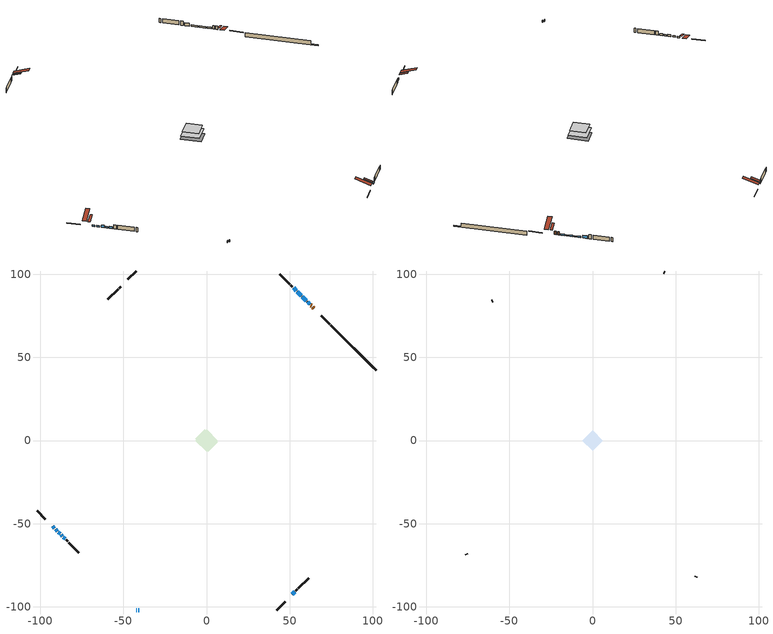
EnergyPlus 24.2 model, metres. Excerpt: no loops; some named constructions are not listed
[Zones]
conditioned space
 floor adiabatic (AdiabaticFloorConstruction): -6.9,0 0,6.9 6.9,0 0,-6.9 z0.92
 floor foundation (Slab1 construction): -6.79,1.01 -1.01,6.79 6.79,-1.01 1.01,-6.79 z-1.52
 wall outside (RimJoist1 construction): 42.2,-101.88 47.29,-96.79 / -101.88,-42.2 -96.79,-47.29 / -42.2,101.88 -47.29,96.79 / 74.07,70.01 68.98,75.1 z0.92:1.22
 wall outside (AdiabaticWallConstruction 1): 64.61,79.47 63.85,80.23 / 63.2,80.88 62.77,81.31 z0.92:2.95
 wall outside (AdiabaticWallConstruction): -42.2,-101.88 -41.86,-101.88 / -40.93,-101.88 -40.51,-101.88 / 51.66,-92.42 53.03,-91.06 z0.92:2.14; 62.11,81.97 60.71,83.37 / 60.05,84.03 57.68,86.4 / -90.72,-53.36 -89.64,-54.44 / 57.02,87.06 54.65,89.43 z0.92:1.78; -92.42,-51.66 -91.38,-52.7 z0.92:1.73; 54,90.09 52.31,91.78 z0.92:2.6; -88.99,-55.09 -87.95,-56.14 z0.92:2.24; -87.29,-56.79 -86.64,-57.44 z0.92:1.84; -85.99,-58.1 -84.94,-59.14 z0.92:1.99
 wall outside (Wall1 construction): 53.68,-90.4 54.55,-89.53 / -84.29,-59.79 -83.42,-60.66 / -51.66,92.42 -52.53,91.56 / 51.65,92.43 50.79,93.3 z0.92:3.36
 wall outside (Wall2 construction): 55.21,-88.88 61.31,-82.77 / -82.77,-61.32 -76.66,-67.42 / -53.18,90.9 -59.29,84.79 / 50.13,93.95 44.02,100.06 z0.92:3.36
 wall foundation (FoundationWall1 construction): 74.73,69.36,-1.52 74.73,69.36,0.92 99.17,44.92,0.92 99.17,44.92,-0.93 101.88,42.2,-0.93 101.88,42.2,-1.52
 window (WindowConstruction 6): -42.2,-101.88 -41.86,-101.88 z0.92:2.14
 window (WindowConstruction 8): 62.11,81.97 60.71,83.37 z0.92:1.78
 window (WindowConstruction 9): 60.05,84.03 57.68,86.4 z0.92:1.78
 window (WindowConstruction 10): -92.42,-51.66 -91.38,-52.7 z0.92:1.73
 window (WindowConstruction 11): -90.72,-53.36 -89.64,-54.44 z0.92:1.78
 window (WindowConstruction 7): -40.93,-101.88 -40.51,-101.88 z0.92:2.14
 window (WindowConstruction): 57.02,87.06 54.65,89.43 z0.92:1.78
 window (WindowConstruction 1): 53.99,90.09 52.31,91.78 z0.92:2.6
 window (WindowConstruction 2): 51.66,-92.42 53.03,-91.06 z0.92:2.14
 window (WindowConstruction 3): -88.99,-55.09 -87.95,-56.14 z0.92:2.24
 window (WindowConstruction 4): -87.29,-56.79 -86.64,-57.44 z0.92:1.83
 window (WindowConstruction 5): -85.99,-58.1 -84.95,-59.14 z0.92:1.99
 door (Door): 64.61,79.47 63.85,80.23 z0.92:2.95
 door (Door 1): 63.2,80.88 62.77,81.31 z0.92:2.95
 ceiling adiabatic (AdiabaticFloorConstruction): 0,-6.9 6.9,0 0,6.9 -6.9,0 z0.92
 roof outside (Roof2 construction): 51.01,-93.08,3.36 47.79,-89.86,4.87 46.94,-90.71,4.87 50.16,-93.92,3.36; -93.08,-51.01,3.36 -89.86,-47.79,4.87 -90.71,-46.94,4.87 -93.92,-50.16,3.36; -51.01,93.08,3.36 -47.79,89.86,4.87 -46.94,90.71,4.87 -50.16,93.92,3.36; 65.26,78.82,3.36 62.05,75.6,4.87 62.9,74.76,4.87 66.11,77.97,3.36
attic - vented
 floor to conditioned space (Floor1 construction Reversed): -6.05,0 0,6.05 6.05,0 0,-6.05 z3.36
 wall outside (Wall3 construction): 61.97,-82.12 62.48,-81.61 / -76,-68.08 -75.5,-68.59 / -59.95,84.14 -60.46,83.63 / 43.37,100.72 42.86,101.22 z0.92:3.36
 roof outside (Roof1 construction): 49.5,-94.58,3.36 43.61,-88.69,6.14 42.06,-90.24,6.14 47.95,-96.13,3.36; -94.58,-49.5,3.36 -88.69,-43.61,6.14 -90.24,-42.06,6.14 -96.13,-47.95,3.36; -49.5,94.58,3.36 -43.61,88.69,6.14 -42.06,90.24,6.14 -47.95,96.13,3.36; 66.77,77.31,3.36 60.88,71.42,6.14 62.43,69.87,6.14 68.32,75.76,3.36
[Material] Roughness=Rough; Thermal Absorptance=0.9
Name | Thickness {m} | Conductivity {W/m-K} | Density {kg/m3} | Specific Heat {J/kg-K} | Solar Absorptance | Visible Absorptance
ceiling loosefill ins | 0.169333 | 0.0480833 | 16.02 | 1046.75 | 0.7 | 0.7
ceiling stud and cavity | 0.1397 | 0.511843 | 65.682 | 1177.47 | 0.7 | 0.7
gypsum board | 0.0127 | 0.160291 | 801 | 837.4 | 0.6 | 0.6
[Construction]
Floor1 construction: ceiling loosefill ins, ceiling stud and cavity, gypsum board
[EnergyManagementSystem:ProgramCallingManager]
unmet_hours_program_calling_manager: EndOfZoneTimestepBeforeZoneReporting; unmet_hours_program
water_heater_EC_adj_ProgramManager: EndOfSystemTimestepBeforeHVACReporting; water_heater_EC_adj
[EnergyManagementSystem:OutputVariable] Type of Data in Variable=Summed
Name | EMS Variable | Update Frequency | EMS Program or Subroutine | Units
furnace supply fan disaggregate htg primary | furnace_supply_fan_primary_htg | SystemTimestep | furnace_supply_fan_disaggregate_program | J
unit heater supply fan disaggregate htg primary | unit_heater_supply_fan_primary_htg | SystemTimestep | unit_heater_supply_fan_disaggregate_program | J
loads_htg_tot_peakload_outvar; loads_htg_tot_annual_outvar; Energy Management System Output Variable 1; Energy Management System Output Variable 45 | loads_htg_tot | ZoneTimestep | total_loads_program | J
loads_clg_tot_peakload_outvar; loads_clg_tot_annual_outvar; Energy Management System Output Variable 2; Energy Management System Output Variable 46 | loads_clg_tot | ZoneTimestep | total_loads_program | J
htg_unmet_hours_annual_outvar; Energy Management System Output Variable 3 | htg_unmet_hours | ZoneTimestep | unmet_hours_program | hr
clg_unmet_hours_annual_outvar; Energy Management System Output Variable 4 | clg_unmet_hours | ZoneTimestep | unmet_hours_program | hr
loads_htg_roofs_annual_outvar; Energy Management System Output Variable 5 | loads_htg_roofs | ZoneTimestep | component_loads_program | J
loads_htg_ceilings_annual_outvar; Energy Management System Output Variable 6 | loads_htg_ceilings | ZoneTimestep | component_loads_program | J
loads_htg_walls_annual_outvar; Energy Management System Output Variable 7 | loads_htg_walls | ZoneTimestep | component_loads_program | J
loads_htg_rim_joists_annual_outvar; Energy Management System Output Variable 8 | loads_htg_rim_joists | ZoneTimestep | component_loads_program | J
loads_htg_foundation_walls_annual_outvar; Energy Management System Output Variable 9 | loads_htg_foundation_walls | ZoneTimestep | component_loads_program | J
loads_htg_doors_annual_outvar; Energy Management System Output Variable 10 | loads_htg_doors | ZoneTimestep | component_loads_program | J
loads_htg_windows_conduction_annual_outvar; Energy Management System Output Variable 11 | loads_htg_windows_conduction | ZoneTimestep | component_loads_program | J
loads_htg_windows_solar_annual_outvar; Energy Management System Output Variable 12 | loads_htg_windows_solar | ZoneTimestep | component_loads_program | J
loads_htg_skylights_conduction_annual_outvar; Energy Management System Output Variable 13 | loads_htg_skylights_conduction | ZoneTimestep | component_loads_program | J
loads_htg_skylights_solar_annual_outvar; Energy Management System Output Variable 14 | loads_htg_skylights_solar | ZoneTimestep | component_loads_program | J
loads_htg_floors_annual_outvar; Energy Management System Output Variable 15 | loads_htg_floors | ZoneTimestep | component_loads_program | J
loads_htg_slabs_annual_outvar; Energy Management System Output Variable 16 | loads_htg_slabs | ZoneTimestep | component_loads_program | J
loads_htg_internal_mass_annual_outvar; Energy Management System Output Variable 17 | loads_htg_internal_mass | ZoneTimestep | component_loads_program | J
loads_htg_infil_annual_outvar; Energy Management System Output Variable 18 | loads_htg_infil | ZoneTimestep | component_loads_program | J
loads_htg_natvent_annual_outvar; Energy Management System Output Variable 19 | loads_htg_natvent | ZoneTimestep | component_loads_program | J
loads_htg_mechvent_annual_outvar; Energy Management System Output Variable 20 | loads_htg_mechvent | ZoneTimestep | component_loads_program | J
loads_htg_whf_annual_outvar; Energy Management System Output Variable 21 | loads_htg_whf | ZoneTimestep | component_loads_program | J
loads_htg_ducts_annual_outvar; Energy Management System Output Variable 22 | loads_htg_ducts | ZoneTimestep | component_loads_program | J
loads_htg_intgains_annual_outvar; Energy Management System Output Variable 23 | loads_htg_intgains | ZoneTimestep | component_loads_program | J
loads_htg_lighting_annual_outvar; Energy Management System Output Variable 24 | loads_htg_lighting | ZoneTimestep | component_loads_program | J
loads_clg_roofs_annual_outvar; Energy Management System Output Variable 25 | loads_clg_roofs | ZoneTimestep | component_loads_program | J
loads_clg_ceilings_annual_outvar; Energy Management System Output Variable 26 | loads_clg_ceilings | ZoneTimestep | component_loads_program | J
loads_clg_walls_annual_outvar; Energy Management System Output Variable 27 | loads_clg_walls | ZoneTimestep | component_loads_program | J
loads_clg_rim_joists_annual_outvar; Energy Management System Output Variable 28 | loads_clg_rim_joists | ZoneTimestep | component_loads_program | J
loads_clg_foundation_walls_annual_outvar; Energy Management System Output Variable 29 | loads_clg_foundation_walls | ZoneTimestep | component_loads_program | J
loads_clg_doors_annual_outvar; Energy Management System Output Variable 30 | loads_clg_doors | ZoneTimestep | component_loads_program | J
loads_clg_windows_conduction_annual_outvar; Energy Management System Output Variable 31 | loads_clg_windows_conduction | ZoneTimestep | component_loads_program | J
loads_clg_windows_solar_annual_outvar; Energy Management System Output Variable 32 | loads_clg_windows_solar | ZoneTimestep | component_loads_program | J
loads_clg_skylights_conduction_annual_outvar; Energy Management System Output Variable 33 | loads_clg_skylights_conduction | ZoneTimestep | component_loads_program | J
loads_clg_skylights_solar_annual_outvar; Energy Management System Output Variable 34 | loads_clg_skylights_solar | ZoneTimestep | component_loads_program | J
loads_clg_floors_annual_outvar; Energy Management System Output Variable 35 | loads_clg_floors | ZoneTimestep | component_loads_program | J
loads_clg_slabs_annual_outvar; Energy Management System Output Variable 36 | loads_clg_slabs | ZoneTimestep | component_loads_program | J
loads_clg_internal_mass_annual_outvar; Energy Management System Output Variable 37 | loads_clg_internal_mass | ZoneTimestep | component_loads_program | J
loads_clg_infil_annual_outvar; Energy Management System Output Variable 38 | loads_clg_infil | ZoneTimestep | component_loads_program | J
loads_clg_natvent_annual_outvar; Energy Management System Output Variable 39 | loads_clg_natvent | ZoneTimestep | component_loads_program | J
loads_clg_mechvent_annual_outvar; Energy Management System Output Variable 40 | loads_clg_mechvent | ZoneTimestep | component_loads_program | J
loads_clg_whf_annual_outvar; Energy Management System Output Variable 41 | loads_clg_whf | ZoneTimestep | component_loads_program | J
loads_clg_ducts_annual_outvar; Energy Management System Output Variable 42 | loads_clg_ducts | ZoneTimestep | component_loads_program | J
loads_clg_intgains_annual_outvar; Energy Management System Output Variable 43 | loads_clg_intgains | ZoneTimestep | component_loads_program | J
loads_clg_lighting_annual_outvar; Energy Management System Output Variable 44 | loads_clg_lighting | ZoneTimestep | component_loads_program | J
[Schedule:Day:Interval]
interior lighting schedule day: No, 01:00, 0.108182, 04:00, 0.0901515, 05:00, 0.0991667, 06:00, 0.162273, 07:00, 0.270455, 08:00, 0.342576, 10:00, 0.369621, 11:00, 0.351591, 12:00, 0.333561, 13:00, 0.324545, 14:00, 0.31553, 15:00, 0.333561, 16:00, 0.369621, 17:00, 0.450758, 18:00, 0.585985, 19:00, 0.775303, 20:00, 0.955606, 21:00, 0.991667, 22:00, 0.712197, 23:00, 0.360606, 24:00, 0.162273
interior lighting schedule day 1: No, 01:00, 0.100909, 04:00, 0.0840909, 05:00, 0.0925, 06:00, 0.151364, 07:00, 0.252273, 08:00, 0.319545, 10:00, 0.344773, 11:00, 0.327955, 12:00, 0.311136, 13:00, 0.302727, 14:00, 0.294318, 15:00, 0.311136, 16:00, 0.344773, 17:00, 0.420455, 18:00, 0.546591, 19:00, 0.723182, 20:00, 0.891364, 21:00, 0.925, 22:00, 0.664318, 23:00, 0.336364, 24:00, 0.151364
interior lighting schedule day 2: No, 01:00, 0.0927273, 04:00, 0.0772727, 05:00, 0.085, 06:00, 0.139091, 07:00, 0.231818, 08:00, 0.293636, 10:00, 0.316818, 11:00, 0.301364, 12:00, 0.285909, 13:00, 0.278182, 14:00, 0.270455, 15:00, 0.285909, 16:00, 0.316818, 17:00, 0.386364, 18:00, 0.502273, 19:00, 0.664545, 20:00, 0.819091, 21:00, 0.85, 22:00, 0.610455, 23:00, 0.309091, 24:00, 0.139091
interior lighting schedule day 3: No, 01:00, 0.0845455, 04:00, 0.0704545, 05:00, 0.0775, 06:00, 0.126818, 07:00, 0.211364, 08:00, 0.267727, 10:00, 0.288864, 11:00, 0.274773, 12:00, 0.260682, 13:00, 0.253636, 14:00, 0.246591, 15:00, 0.260682, 16:00, 0.288864, 17:00, 0.352273, 18:00, 0.457955, 19:00, 0.605909, 20:00, 0.746818, 21:00, 0.775, 22:00, 0.556591, 23:00, 0.281818, 24:00, 0.126818
interior lighting schedule day 4: No, 01:00, 0.0763636, 04:00, 0.0636364, 05:00, 0.07, 06:00, 0.114545, 07:00, 0.190909, 08:00, 0.241818, 10:00, 0.260909, 11:00, 0.248182, 12:00, 0.235455, 13:00, 0.229091, 14:00, 0.222727, 15:00, 0.235455, 16:00, 0.260909, 17:00, 0.318182, 18:00, 0.413636, 19:00, 0.547273, 20:00, 0.674545, 21:00, 0.7, 22:00, 0.502727, 23:00, 0.254545, 24:00, 0.114545
interior lighting schedule day 5: No, 01:00, 0.0727273, 04:00, 0.0606061, 05:00, 0.0666667, 06:00, 0.109091, 07:00, 0.181818, 08:00, 0.230303, 10:00, 0.248485, 11:00, 0.236364, 12:00, 0.224242, 13:00, 0.218182, 14:00, 0.212121, 15:00, 0.224242, 16:00, 0.248485, 17:00, 0.30303, 18:00, 0.393939, 19:00, 0.521212, 20:00, 0.642424, 21:00, 0.666667, 22:00, 0.478788, 23:00, 0.242424, 24:00, 0.109091
interior lighting schedule day 6: No, 01:00, 0.0745455, 04:00, 0.0621212, 05:00, 0.0683333, 06:00, 0.111818, 07:00, 0.186364, 08:00, 0.236061, 10:00, 0.254697, 11:00, 0.242273, 12:00, 0.229848, 13:00, 0.223636, 14:00, 0.217424, 15:00, 0.229848, 16:00, 0.254697, 17:00, 0.310606, 18:00, 0.403788, 19:00, 0.534242, 20:00, 0.658485, 21:00, 0.683333, 22:00, 0.490758, 23:00, 0.248485, 24:00, 0.111818
interior lighting schedule day 7: No, 01:00, 0.08, 04:00, 0.0666667, 05:00, 0.0733333, 06:00, 0.12, 07:00, 0.2, 08:00, 0.253333, 10:00, 0.273333, 11:00, 0.26, 12:00, 0.246667, 13:00, 0.24, 14:00, 0.233333, 15:00, 0.246667, 16:00, 0.273333, 17:00, 0.333333, 18:00, 0.433333, 19:00, 0.573333, 20:00, 0.706667, 21:00, 0.733333, 22:00, 0.526667, 23:00, 0.266667, 24:00, 0.12
interior lighting schedule day 8: No, 01:00, 0.0890909, 04:00, 0.0742424, 05:00, 0.0816667, 06:00, 0.133636, 07:00, 0.222727, 08:00, 0.282121, 10:00, 0.304394, 11:00, 0.289545, 12:00, 0.274697, 13:00, 0.267273, 14:00, 0.259848, 15:00, 0.274697, 16:00, 0.304394, 17:00, 0.371212, 18:00, 0.482576, 19:00, 0.638485, 20:00, 0.78697, 21:00, 0.816667, 22:00, 0.586515, 23:00, 0.29697, 24:00, 0.133636
interior lighting schedule day 9: No, 01:00, 0.0972727, 04:00, 0.0810606, 05:00, 0.0891667, 06:00, 0.145909, 07:00, 0.243182, 08:00, 0.30803, 10:00, 0.332348, 11:00, 0.316136, 12:00, 0.299924, 13:00, 0.291818, 14:00, 0.283712, 15:00, 0.299924, 16:00, 0.332348, 17:00, 0.405303, 18:00, 0.526894, 19:00, 0.697121, 20:00, 0.859242, 21:00, 0.891667, 22:00, 0.640379, 23:00, 0.324242, 24:00, 0.145909
interior lighting schedule day 10: No, 01:00, 0.105455, 04:00, 0.0878788, 05:00, 0.0966667, 06:00, 0.158182, 07:00, 0.263636, 08:00, 0.333939, 10:00, 0.360303, 11:00, 0.342727, 12:00, 0.325152, 13:00, 0.316364, 14:00, 0.307576, 15:00, 0.325152, 16:00, 0.360303, 17:00, 0.439394, 18:00, 0.571212, 19:00, 0.755758, 20:00, 0.931515, 21:00, 0.966667, 22:00, 0.694242, 23:00, 0.351515, 24:00, 0.158182
interior lighting schedule day 11: No, 01:00, 0.109091, 04:00, 0.0909091, 05:00, 0.1, 06:00, 0.163636, 07:00, 0.272727, 08:00, 0.345455, 10:00, 0.372727, 11:00, 0.354545, 12:00, 0.336364, 13:00, 0.327273, 14:00, 0.318182, 15:00, 0.336364, 16:00, 0.372727, 17:00, 0.454545, 18:00, 0.590909, 19:00, 0.781818, 20:00, 0.963636, 21:00, 1, 22:00, 0.718182, 23:00, 0.363636, 24:00, 0.163636
interior lighting schedule default day; occupants schedule default day; clothes dryer schedule default day; cooking range schedule default day; mech vent bath fan 0 schedule default day; mech vent bath fan 1 schedule default day; mech vent range fan 0 schedule default day; misc plug loads schedule default day; general water use schedule default day; clothes dryer exhaust 0 schedule default day; cooling season schedule day; cooling season schedule day 2; cooling season schedule default day; exterior lighting schedule default day; natural vent schedule default day: No, 24:00, 0
occupants schedule day: No, 05:00, 0.426829, 06:00, 0.719512, 07:00, 1, 08:00, 0.670732, 09:00, 0.329268, 14:00, 0.170732, 15:00, 0.231707, 16:00, 0.329268, 17:00, 0.5, 18:00, 0.670732, 19:00, 0.829268, 21:00, 1, 22:00, 0.853659, 23:00, 0.646341, 24:00, 0.426829
clothes dryer schedule day; clothes dryer exhaust 0 schedule day: No, 01:00, 0.123457, 02:00, 0.0740741, 03:00, 0.0493827, 04:00, 0.0246914, 05:00, 0.0493827, 06:00, 0.0740741, 07:00, 0.197531, 08:00, 0.395062, 09:00, 0.592593, 10:00, 0.839506, 11:00, 0.962963, 12:00, 1, 13:00, 0.91358, 14:00, 0.82716, 15:00, 0.716049, 16:00, 0.753086, 17:00, 0.679012, 18:00, 0.666667, 20:00, 0.62963, 21:00, 0.641975, 22:00, 0.666667, 23:00, 0.54321, 24:00, 0.296296
cooking range schedule day: No, 05:00, 0.0597015, 06:00, 0.11194, 07:00, 0.171642, 08:00, 0.291045, 11:00, 0.343284, 12:00, 0.402985, 13:00, 0.462687, 14:00, 0.343284, 15:00, 0.291045, 16:00, 0.402985, 17:00, 0.567164, 18:00, 1, 19:00, 0.850746, 20:00, 0.432836, 21:00, 0.291045, 22:00, 0.231343, 23:00, 0.171642, 24:00, 0.11194
mech vent bath fan 0 schedule day; mech vent bath fan 1 schedule day: No, 07:00, 0, 08:00, 1, 09:00, 0.2, 24:00, 0
mech vent range fan 0 schedule day: No, 18:00, 0, 19:00, 1, 20:00, 0.2, 24:00, 0
misc plug loads schedule day: No, 06:00, 0.705882, 07:00, 0.745098, 08:00, 0.803922, 15:00, 0.823529, 16:00, 0.862745, 17:00, 0.921569, 18:00, 0.980392, 19:00, 1, 20:00, 0.980392, 21:00, 0.941176, 22:00, 0.862745, 23:00, 0.784314, 24:00, 0.72549
general water use schedule day: No, 01:00, 0.315068, 03:00, 0.287671, 04:00, 0.342466, 05:00, 0.369863, 06:00, 0.520548, 07:00, 0.60274, 08:00, 0.534247, 10:00, 0.506849, 11:00, 0.465753, 14:00, 0.479452, 15:00, 0.534247, 16:00, 0.589041, 17:00, 0.69863, 18:00, 0.876712, 19:00, 0.890411, 20:00, 0.986301, 21:00, 1, 22:00, 0.863014, 23:00, 0.616438, 24:00, 0.465753
cooling season schedule day 1: No, 24:00, 1
exterior lighting schedule day: No, 01:00, 0.566667, 03:00, 0.524167, 05:00, 0.495833, 06:00, 0.5525, 07:00, 0.623333, 08:00, 0.580833, 09:00, 0.439167, 10:00, 0.354167, 12:00, 0.34, 13:00, 0.354167, 14:00, 0.396667, 15:00, 0.425, 16:00, 0.495833, 17:00, 0.623333, 18:00, 0.793333, 19:00, 0.906667, 20:00, 0.963333, 21:00, 0.991667, 22:00, 0.920833, 23:00, 0.793333, 24:00, 0.665833
exterior lighting schedule day 1: No, 01:00, 0.528571, 03:00, 0.488929, 05:00, 0.4625, 06:00, 0.515357, 07:00, 0.581429, 08:00, 0.541786, 09:00, 0.409643, 10:00, 0.330357, 12:00, 0.317143, 13:00, 0.330357, 14:00, 0.37, 15:00, 0.396429, 16:00, 0.4625, 17:00, 0.581429, 18:00, 0.74, 19:00, 0.845714, 20:00, 0.898571, 21:00, 0.925, 22:00, 0.858929, 23:00, 0.74, 24:00, 0.621071
exterior lighting schedule day 10: No, 01:00, 0.552381, 03:00, 0.510952, 05:00, 0.483333, 06:00, 0.538571, 07:00, 0.607619, 08:00, 0.56619, 09:00, 0.428095, 10:00, 0.345238, 12:00, 0.331429, 13:00, 0.345238, 14:00, 0.386667, 15:00, 0.414286, 16:00, 0.483333, 17:00, 0.607619, 18:00, 0.773333, 19:00, 0.88381, 20:00, 0.939048, 21:00, 0.966667, 22:00, 0.897619, 23:00, 0.773333, 24:00, 0.649048
exterior lighting schedule day 11: No, 01:00, 0.571429, 03:00, 0.528571, 05:00, 0.5, 06:00, 0.557143, 07:00, 0.628571, 08:00, 0.585714, 09:00, 0.442857, 10:00, 0.357143, 12:00, 0.342857, 13:00, 0.357143, 14:00, 0.4, 15:00, 0.428571, 16:00, 0.5, 17:00, 0.628571, 18:00, 0.8, 19:00, 0.914286, 20:00, 0.971429, 21:00, 1, 22:00, 0.928571, 23:00, 0.8, 24:00, 0.671429
exterior lighting schedule day 2: No, 01:00, 0.485714, 03:00, 0.449286, 05:00, 0.425, 06:00, 0.473571, 07:00, 0.534286, 08:00, 0.497857, 09:00, 0.376429, 10:00, 0.303571, 12:00, 0.291429, 13:00, 0.303571, 14:00, 0.34, 15:00, 0.364286, 16:00, 0.425, 17:00, 0.534286, 18:00, 0.68, 19:00, 0.777143, 20:00, 0.825714, 21:00, 0.85, 22:00, 0.789286, 23:00, 0.68, 24:00, 0.570714
exterior lighting schedule day 3: No, 01:00, 0.442857, 03:00, 0.409643, 05:00, 0.3875, 06:00, 0.431786, 07:00, 0.487143, 08:00, 0.453929, 09:00, 0.343214, 10:00, 0.276786, 12:00, 0.265714, 13:00, 0.276786, 14:00, 0.31, 15:00, 0.332143, 16:00, 0.3875, 17:00, 0.487143, 18:00, 0.62, 19:00, 0.708571, 20:00, 0.752857, 21:00, 0.775, 22:00, 0.719643, 23:00, 0.62, 24:00, 0.520357
exterior lighting schedule day 4: No, 01:00, 0.4, 03:00, 0.37, 05:00, 0.35, 06:00, 0.39, 07:00, 0.44, 08:00, 0.41, 09:00, 0.31, 10:00, 0.25, 12:00, 0.24, 13:00, 0.25, 14:00, 0.28, 15:00, 0.3, 16:00, 0.35, 17:00, 0.44, 18:00, 0.56, 19:00, 0.64, 20:00, 0.68, 21:00, 0.7, 22:00, 0.65, 23:00, 0.56, 24:00, 0.47
exterior lighting schedule day 5: No, 01:00, 0.380952, 03:00, 0.352381, 05:00, 0.333333, 06:00, 0.371429, 07:00, 0.419048, 08:00, 0.390476, 09:00, 0.295238, 10:00, 0.238095, 12:00, 0.228571, 13:00, 0.238095, 14:00, 0.266667, 15:00, 0.285714, 16:00, 0.333333, 17:00, 0.419048, 18:00, 0.533333, 19:00, 0.609524, 20:00, 0.647619, 21:00, 0.666667, 22:00, 0.619048, 23:00, 0.533333, 24:00, 0.447619
exterior lighting schedule day 6: No, 01:00, 0.390476, 03:00, 0.36119, 05:00, 0.341667, 06:00, 0.380714, 07:00, 0.429524, 08:00, 0.400238, 09:00, 0.302619, 10:00, 0.244048, 12:00, 0.234286, 13:00, 0.244048, 14:00, 0.273333, 15:00, 0.292857, 16:00, 0.341667, 17:00, 0.429524, 18:00, 0.546667, 19:00, 0.624762, 20:00, 0.66381, 21:00, 0.683333, 22:00, 0.634524, 23:00, 0.546667, 24:00, 0.45881
exterior lighting schedule day 7: No, 01:00, 0.419048, 03:00, 0.387619, 05:00, 0.366667, 06:00, 0.408571, 07:00, 0.460952, 08:00, 0.429524, 09:00, 0.324762, 10:00, 0.261905, 12:00, 0.251429, 13:00, 0.261905, 14:00, 0.293333, 15:00, 0.314286, 16:00, 0.366667, 17:00, 0.460952, 18:00, 0.586667, 19:00, 0.670476, 20:00, 0.712381, 21:00, 0.733333, 22:00, 0.680952, 23:00, 0.586667, 24:00, 0.492381
exterior lighting schedule day 8: No, 01:00, 0.466667, 03:00, 0.431667, 05:00, 0.408333, 06:00, 0.455, 07:00, 0.513333, 08:00, 0.478333, 09:00, 0.361667, 10:00, 0.291667, 12:00, 0.28, 13:00, 0.291667, 14:00, 0.326667, 15:00, 0.35, 16:00, 0.408333, 17:00, 0.513333, 18:00, 0.653333, 19:00, 0.746667, 20:00, 0.793333, 21:00, 0.816667, 22:00, 0.758333, 23:00, 0.653333, 24:00, 0.548333
exterior lighting schedule day 9: No, 01:00, 0.509524, 03:00, 0.47131, 05:00, 0.445833, 06:00, 0.496786, 07:00, 0.560476, 08:00, 0.522262, 09:00, 0.394881, 10:00, 0.318452, 12:00, 0.305714, 13:00, 0.318452, 14:00, 0.356667, 15:00, 0.382143, 16:00, 0.445833, 17:00, 0.560476, 18:00, 0.713333, 19:00, 0.815238, 20:00, 0.86619, 21:00, 0.891667, 22:00, 0.827976, 23:00, 0.713333, 24:00, 0.59869
[Schedule:Week:Daily]
clothes dryer exhaust 0 schedule Week Rule - Jan1-Dec31: clothes dryer exhaust 0 schedule day, clothes dryer exhaust 0 schedule day, clothes dryer exhaust 0 schedule day, clothes dryer exhaust 0 schedule day, clothes dryer exhaust 0 schedule day, clothes dryer exhaust 0 schedule day, clothes dryer exhaust 0 schedule day, clothes dryer exhaust 0 schedule default day, clothes dryer exhaust 0 schedule default day, clothes dryer exhaust 0 schedule default day, clothes dryer exhaust 0 schedule default day, clothes dryer exhaust 0 schedule default day
cooling season schedule Week Rule - Jan1-May26: cooling season schedule day, cooling season schedule day, cooling season schedule day, cooling season schedule day, cooling season schedule day, cooling season schedule day, cooling season schedule day, cooling season schedule default day, cooling season schedule default day, cooling season schedule default day, cooling season schedule default day, cooling season schedule default day
cooling season schedule Week Rule - May27-Jun2: cooling season schedule day, cooling season schedule day, cooling season schedule day, cooling season schedule day, cooling season schedule day, cooling season schedule day 1, cooling season schedule day 1, cooling season schedule default day, cooling season schedule default day, cooling season schedule default day, cooling season schedule default day, cooling season schedule default day
cooling season schedule Week Rule - Jun3-Aug25: cooling season schedule day 1, cooling season schedule day 1, cooling season schedule day 1, cooling season schedule day 1, cooling season schedule day 1, cooling season schedule day 1, cooling season schedule day 1, cooling season schedule default day, cooling season schedule default day, cooling season schedule default day, cooling season schedule default day, cooling season schedule default day
cooling season schedule Week Rule - Aug26-Sep1: cooling season schedule day 1, cooling season schedule day 1, cooling season schedule day 1, cooling season schedule day 1, cooling season schedule day 1, cooling season schedule day 1, cooling season schedule day 2, cooling season schedule default day, cooling season schedule default day, cooling season schedule default day, cooling season schedule default day, cooling season schedule default day
cooling season schedule Week Rule - Sep2-Dec31: cooling season schedule day 2, cooling season schedule day 2, cooling season schedule day 2, cooling season schedule day 2, cooling season schedule day 2, cooling season schedule day 2, cooling season schedule day 2, cooling season schedule default day, cooling season schedule default day, cooling season schedule default day, cooling season schedule default day, cooling season schedule default day
exterior lighting schedule Week Rule - Sep30-Oct6: exterior lighting schedule day 8, exterior lighting schedule day 9, exterior lighting schedule day 9, exterior lighting schedule day 9, exterior lighting schedule day 9, exterior lighting schedule day 9, exterior lighting schedule day 9, exterior lighting schedule default day, exterior lighting schedule default day, exterior lighting schedule default day, exterior lighting schedule default day, exterior lighting schedule default day
exterior lighting schedule Week Rule - Oct7-Oct27: exterior lighting schedule day 9, exterior lighting schedule day 9, exterior lighting schedule day 9, exterior lighting schedule day 9, exterior lighting schedule day 9, exterior lighting schedule day 9, exterior lighting schedule day 9, exterior lighting schedule default day, exterior lighting schedule default day, exterior lighting schedule default day, exterior lighting schedule default day, exterior lighting schedule default day
exterior lighting schedule Week Rule - Oct28-Nov3: exterior lighting schedule day 9, exterior lighting schedule day 9, exterior lighting schedule day 9, exterior lighting schedule day 9, exterior lighting schedule day 10, exterior lighting schedule day 10, exterior lighting schedule day 10, exterior lighting schedule default day, exterior lighting schedule default day, exterior lighting schedule default day, exterior lighting schedule default day, exterior lighting schedule default day
exterior lighting schedule Week Rule - Nov4-Nov24: exterior lighting schedule day 10, exterior lighting schedule day 10, exterior lighting schedule day 10, exterior lighting schedule day 10, exterior lighting schedule day 10, exterior lighting schedule day 10, exterior lighting schedule day 10, exterior lighting schedule default day, exterior lighting schedule default day, exterior lighting schedule default day, exterior lighting schedule default day, exterior lighting schedule default day
exterior lighting schedule Week Rule - Nov25-Dec1: exterior lighting schedule day 10, exterior lighting schedule day 10, exterior lighting schedule day 10, exterior lighting schedule day 10, exterior lighting schedule day 10, exterior lighting schedule day 10, exterior lighting schedule day 11, exterior lighting schedule default day, exterior lighting schedule default day, exterior lighting schedule default day, exterior lighting schedule default day, exterior lighting schedule default day
exterior lighting schedule Week Rule - Dec2-Dec31: exterior lighting schedule day 11, exterior lighting schedule day 11, exterior lighting schedule day 11, exterior lighting schedule day 11, exterior lighting schedule day 11, exterior lighting schedule day 11, exterior lighting schedule day 11, exterior lighting schedule default day, exterior lighting schedule default day, exterior lighting schedule default day, exterior lighting schedule default day, exterior lighting schedule default day
natural vent schedule Week Rule - Jan1-Dec31: natural vent schedule default day, natural vent schedule default day, natural vent schedule default day, natural vent schedule default day, natural vent schedule default day, natural vent schedule default day, natural vent schedule default day, natural vent schedule default day, natural vent schedule default day, natural vent schedule default day, natural vent schedule default day, natural vent schedule default day
[Schedule:Year]
clothes dryer exhaust 0 schedule: clothes dryer exhaust 0 schedule Week Rule - Jan1-Dec31, 1, 1, 12, 31
cooling season schedule: cooling season schedule Week Rule - Jan1-May26, 1, 1, 5, 26, cooling season schedule Week Rule - May27-Jun2, 5, 27, 6, 2, cooling season schedule Week Rule - Jun3-Aug25, 6, 3, 8, 25, cooling season schedule Week Rule - Aug26-Sep1, 8, 26, 9, 1, cooling season schedule Week Rule - Sep2-Dec31, 9, 2, 12, 31
natural vent schedule: natural vent schedule Week Rule - Jan1-Dec31, 1, 1, 12, 31
